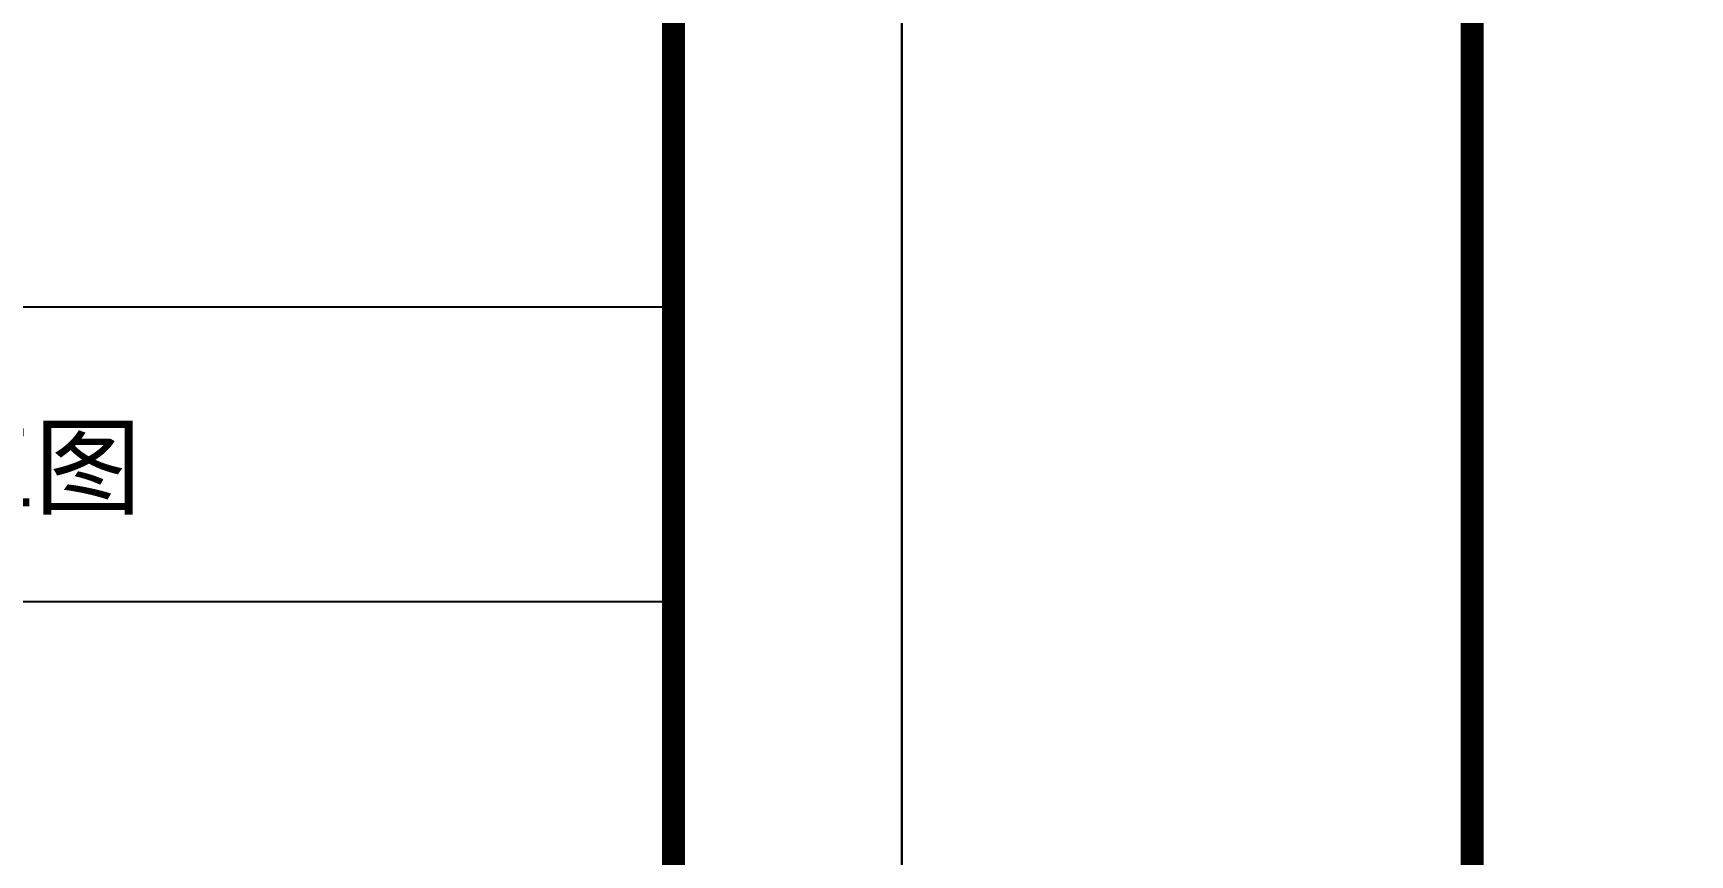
# Model space of a CAD drawing. Extents: x -737978 to 768813, y -372247 to 1140308.
# Drawn here: x -383085 to -372194, y -246841 to -241442 of the extents above; entities that cross this region are included whole.
import ezdxf

# ---------------------------------------------------------------- set-up
doc = ezdxf.new("R2010")
doc.units = 0
doc.header["$LTSCALE"] = 10
doc.header["$MEASUREMENT"] = 0
doc.layers.get('0').update_dxf_attribs({"linetype": 'CONTINUOUS'})
doc.layers.add('DRAW', color=7, linetype='CONTINUOUS', lineweight=70)
doc.layers.add('PUB_TITLE', color=4, linetype='CONTINUOUS')
doc.styles.add('-宋体', font='', dxfattribs={"width": 0.8})
doc.styles.get('-宋体').set_extended_font_data('SimSun')

# ---------------------------------------------------------------- blocks, each defined once
blk = doc.blocks.new('TQ1')
at = {"layer": 'PUB_TITLE'}
for p, q in [((-49854.8, -407354.8), (-43854.8, -407354.8)), ((-49854.8, -408254.8), (-43854.8, -408254.8))]:
    blk.add_line(p, q, dxfattribs=at)
at = {"layer": 'PUB_TITLE', "style": '-宋体'}
blk.add_text('施工图', height=240, dxfattribs=at).set_placement((-46462.9, -407963.2))

msp = doc.modelspace()

# ---------------------------------------------------------------- linework, layer by layer
at = {"layer": 'DRAW'}
msp.add_lwpolyline([(-391776.8, -181009.7), (-378875.1, -181009.7), (-378875.1, -267109.7), (-391776.8, -267109.7)], close=True, dxfattribs=at)
at = {"layer": 'PUB_TITLE'}
for points in [[(-535025.1, -268609.7), (-377375.1, -268609.7), (-377375.1, -179509.7), (-535025.1, -179509.7)], [(-377375.1, -268609.7), (-219725.1, -268609.7), (-219725.1, -179509.7), (-377375.1, -179509.7)]]:
    msp.add_lwpolyline(points, close=True, dxfattribs=at)
at = {"layer": 'PUB_TITLE', "const_width": 150}
for points in [[(-531275.1, -267109.7), (-378875.1, -267109.7), (-378875.1, -181009.7), (-531275.1, -181009.7)], [(-373625.1, -267109.7), (-221225.1, -267109.7), (-221225.1, -181009.7), (-373625.1, -181009.7)]]:
    msp.add_lwpolyline(points, close=True, dxfattribs=at)

# ---------------------------------------------------------------- block references
at = {"xscale": 2.15028113370122, "yscale": 2.15028113370122, "zscale": 2.15028113370122}
msp.add_blockref('TQ1', (-284575.1, 632686.5), dxfattribs=at)

doc.saveas('drawing.dxf')
